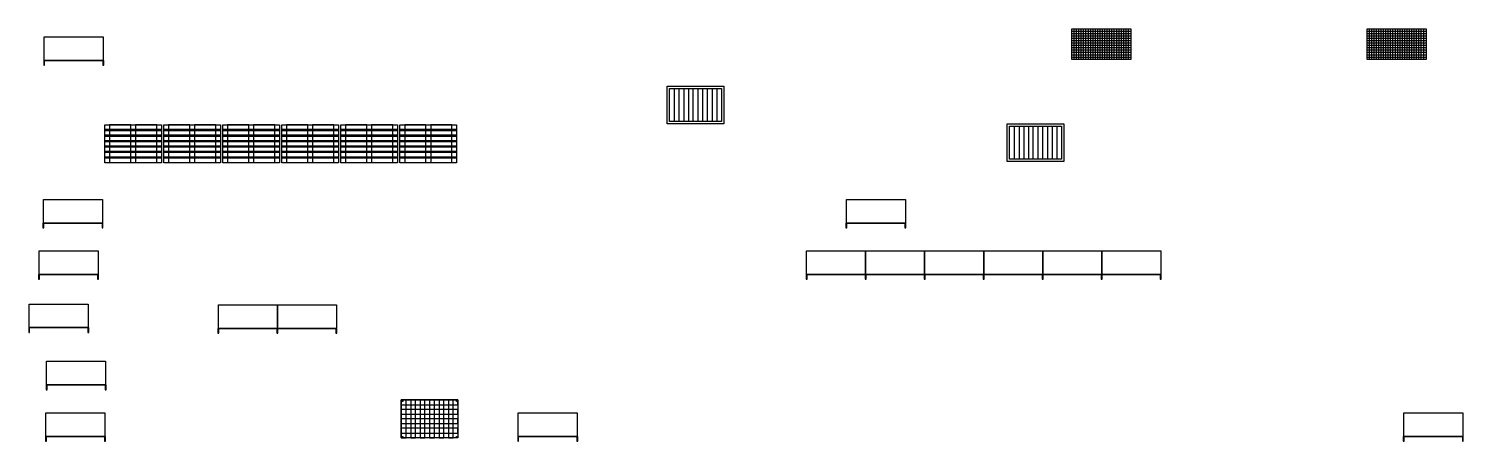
# Model space of a CAD drawing. Extents: x -150237 to 313168, y -187365 to 36962.
# Drawn here: x -147889 to -117515, y -63536 to -54802 of the extents above; entities that cross this region are included whole.
import ezdxf

# ---------------------------------------------------------------- set-up
doc = ezdxf.new("R2010")
doc.units = 0
doc.header["$LTSCALE"] = 50
doc.layers.add('оборудованиеOLD', color=90, linetype='CONTINUOUS')

msp = doc.modelspace()

# ---------------------------------------------------------------- linework, layer by layer
at = {"layer": 'оборудованиеOLD', "color": 6}
for p, q in [((-125804.3, -54852.4), (-124554.3, -54852.4)), ((-125804.3, -54902.4), (-124554.3, -54902.4)), ((-125804.3, -54952.4), (-124554.3, -54952.4)), ((-125754.3, -55452.4), (-125754.3, -54802.4)), ((-125704.3, -55452.4), (-125704.3, -54802.4)), ((-125654.3, -55452.4), (-125654.3, -54802.4)), ((-125604.3, -55452.4), (-125604.3, -54802.4)), ((-125554.3, -55452.4), (-125554.3, -54802.4)), ((-125504.3, -55452.4), (-125504.3, -54802.4)), ((-125454.3, -55452.4), (-125454.3, -54802.4)), ((-125404.3, -55452.4), (-125404.3, -54802.4)), ((-125354.3, -55452.4), (-125354.3, -54802.4)), ((-125304.3, -55452.4), (-125304.3, -54802.4)), ((-125254.3, -55452.4), (-125254.3, -54802.4)), ((-125204.3, -55452.4), (-125204.3, -54802.4)), ((-125154.3, -55452.4), (-125154.3, -54802.4)), ((-125104.3, -55452.4), (-125104.3, -54802.4)), ((-125054.3, -55452.4), (-125054.3, -54802.4)), ((-125004.3, -55452.4), (-125004.3, -54802.4)), ((-124954.3, -55452.4), (-124954.3, -54802.4)), ((-124904.3, -55452.4), (-124904.3, -54802.4)), ((-124854.3, -55452.4), (-124854.3, -54802.4)), ((-124804.3, -55452.4), (-124804.3, -54802.4)), ((-124754.3, -55452.4), (-124754.3, -54802.4)), ((-124704.3, -55452.4), (-124704.3, -54802.4)), ((-124654.3, -55452.4), (-124654.3, -54802.4)), ((-124604.3, -55452.4), (-124604.3, -54802.4)), ((-119554.3, -54852.4), (-118304.3, -54852.4)), ((-119554.3, -54902.4), (-118304.3, -54902.4)), ((-119554.3, -54952.4), (-118304.3, -54952.4)), ((-119504.3, -55452.4), (-119504.3, -54802.4)), ((-119454.3, -55452.4), (-119454.3, -54802.4)), ((-119404.3, -55452.4), (-119404.3, -54802.4)), ((-119354.3, -55452.4), (-119354.3, -54802.4)), ((-119304.3, -55452.4), (-119304.3, -54802.4)), ((-119254.3, -55452.4), (-119254.3, -54802.4)), ((-119204.3, -55452.4), (-119204.3, -54802.4)), ((-119154.3, -55452.4), (-119154.3, -54802.4)), ((-119104.3, -55452.4), (-119104.3, -54802.4)), ((-119054.3, -55452.4), (-119054.3, -54802.4)), ((-119004.3, -55452.4), (-119004.3, -54802.4)), ((-118954.3, -55452.4), (-118954.3, -54802.4)), ((-118904.3, -55452.4), (-118904.3, -54802.4)), ((-118854.3, -55452.4), (-118854.3, -54802.4)), ((-118804.3, -55452.4), (-118804.3, -54802.4)), ((-118754.3, -55452.4), (-118754.3, -54802.4)), ((-118704.3, -55452.4), (-118704.3, -54802.4)), ((-118654.3, -55452.4), (-118654.3, -54802.4)), ((-118604.3, -55452.4), (-118604.3, -54802.4)), ((-118554.3, -55452.4), (-118554.3, -54802.4)), ((-118504.3, -55452.4), (-118504.3, -54802.4)), ((-118454.3, -55452.4), (-118454.3, -54802.4)), ((-118404.3, -55452.4), (-118404.3, -54802.4)), ((-118354.3, -55452.4), (-118354.3, -54802.4)), ((-125804.3, -55002.4), (-124554.3, -55002.4)), ((-125804.3, -55052.4), (-124554.3, -55052.4)), ((-125804.3, -55102.4), (-124554.3, -55102.4)), ((-125804.3, -55152.4), (-124554.3, -55152.4)), ((-125804.3, -55202.4), (-124554.3, -55202.4)), ((-125804.3, -55252.4), (-124554.3, -55252.4)), ((-119554.3, -55002.4), (-118304.3, -55002.4)), ((-119554.3, -55052.4), (-118304.3, -55052.4)), ((-119554.3, -55102.4), (-118304.3, -55102.4)), ((-119554.3, -55152.4), (-118304.3, -55152.4)), ((-119554.3, -55202.4), (-118304.3, -55202.4)), ((-119554.3, -55252.4), (-118304.3, -55252.4)), ((-125804.3, -55302.4), (-124554.3, -55302.4)), ((-125804.3, -55352.4), (-124554.3, -55352.4)), ((-125804.3, -55402.4), (-124554.3, -55402.4)), ((-119554.3, -55302.4), (-118304.3, -55302.4)), ((-119554.3, -55352.4), (-118304.3, -55352.4)), ((-119554.3, -55402.4), (-118304.3, -55402.4))]:
    msp.add_line(p, q, dxfattribs=at)
at = {"layer": 'оборудованиеOLD', "color": 104}
for p, q in [((-134371.7, -56816.4), (-134371.7, -56016.4)), ((-134371.7, -56016.4), (-133171.7, -56016.4)), ((-134321.7, -56766.4), (-134321.7, -56066.4)), ((-134321.7, -56066.4), (-133221.7, -56066.4)), ((-134221.7, -56066.4), (-134221.7, -56766.4)), ((-134121.7, -56066.4), (-134121.7, -56766.4)), ((-134021.7, -56066.4), (-134021.7, -56766.4)), ((-133921.7, -56066.4), (-133921.7, -56766.4)), ((-133821.7, -56766.4), (-133821.7, -56066.4)), ((-133721.7, -56066.4), (-133721.7, -56766.4)), ((-133621.7, -56066.4), (-133621.7, -56766.4)), ((-133521.7, -56066.4), (-133521.7, -56766.4)), ((-133421.7, -56066.4), (-133421.7, -56766.4)), ((-133321.7, -56066.4), (-133321.7, -56766.4)), ((-133221.7, -56066.4), (-133221.7, -56766.4)), ((-133171.7, -56016.4), (-133171.7, -56816.4)), ((-133221.7, -56766.4), (-134321.7, -56766.4)), ((-133171.7, -56816.4), (-134371.7, -56816.4)), ((-127171.7, -57616.4), (-127171.7, -56816.4)), ((-127171.7, -56816.4), (-125971.7, -56816.4)), ((-127121.7, -57566.4), (-127121.7, -56866.4)), ((-127121.7, -56866.4), (-126021.7, -56866.4)), ((-127021.7, -56866.4), (-127021.7, -57566.4)), ((-126921.7, -56866.4), (-126921.7, -57566.4)), ((-126821.7, -56866.4), (-126821.7, -57566.4)), ((-126721.7, -56866.4), (-126721.7, -57566.4)), ((-126621.7, -57566.4), (-126621.7, -56866.4)), ((-126521.7, -56866.4), (-126521.7, -57566.4)), ((-126421.7, -56866.4), (-126421.7, -57566.4)), ((-126321.7, -56866.4), (-126321.7, -57566.4)), ((-126221.7, -56866.4), (-126221.7, -57566.4)), ((-126121.7, -56866.4), (-126121.7, -57566.4)), ((-126021.7, -56866.4), (-126021.7, -57566.4)), ((-125971.7, -56816.4), (-125971.7, -57616.4)), ((-125971.7, -57616.4), (-127171.7, -57616.4)), ((-126021.7, -57566.4), (-127121.7, -57566.4))]:
    msp.add_line(p, q, dxfattribs=at)
at = {"layer": 'оборудованиеOLD', "color": 3}
for points in [[(-147561.1, -55474.6), (-147561.1, -54974.6), (-146311.1, -54974.6), (-146311.1, -55474.6), (-147561.1, -55474.6), (-147571.1, -55474.6), (-147571.1, -55574.6), (-147551.1, -55574.6), (-147551.1, -55474.6), (-146321.1, -55474.6), (-146321.1, -55574.6), (-146301.1, -55574.6), (-146301.1, -55474.6), (-146311.1, -55474.6)], [(-147576.5, -58917.6), (-147576.5, -58417.6), (-146326.5, -58417.6), (-146326.5, -58917.6), (-147576.5, -58917.6), (-147586.5, -58917.6), (-147586.5, -59017.6), (-147566.5, -59017.6), (-147566.5, -58917.6), (-146336.5, -58917.6), (-146336.5, -59017.6), (-146316.5, -59017.6), (-146316.5, -58917.6), (-146326.5, -58917.6)], [(-130577.1, -58917.6), (-130577.1, -58417.6), (-129327.1, -58417.6), (-129327.1, -58917.6), (-130577.1, -58917.6), (-130587.1, -58917.6), (-130587.1, -59017.6), (-130567.1, -59017.6), (-130567.1, -58917.6), (-129337.1, -58917.6), (-129337.1, -59017.6), (-129317.1, -59017.6), (-129317.1, -58917.6), (-129327.1, -58917.6)], [(-147670.1, -60005.5), (-147670.1, -59505.5), (-146420.1, -59505.5), (-146420.1, -60005.5), (-147670.1, -60005.5), (-147680.1, -60005.5), (-147680.1, -60105.5), (-147660.1, -60105.5), (-147660.1, -60005.5), (-146430.1, -60005.5), (-146430.1, -60105.5), (-146410.1, -60105.5), (-146410.1, -60005.5), (-146420.1, -60005.5)], [(-131420.1, -60005.5), (-131420.1, -59505.5), (-130170.1, -59505.5), (-130170.1, -60005.5), (-131420.1, -60005.5), (-131430.1, -60005.5), (-131430.1, -60105.5), (-131410.1, -60105.5), (-131410.1, -60005.5), (-130180.1, -60005.5), (-130180.1, -60105.5), (-130160.1, -60105.5), (-130160.1, -60005.5), (-130170.1, -60005.5)], [(-130170.1, -60005.5), (-130170.1, -59505.5), (-128920.1, -59505.5), (-128920.1, -60005.5), (-130170.1, -60005.5), (-130180.1, -60005.5), (-130180.1, -60105.5), (-130160.1, -60105.5), (-130160.1, -60005.5), (-128930.1, -60005.5), (-128930.1, -60105.5), (-128910.1, -60105.5), (-128910.1, -60005.5), (-128920.1, -60005.5)], [(-128920.1, -60005.5), (-128920.1, -59505.5), (-127670.1, -59505.5), (-127670.1, -60005.5), (-128920.1, -60005.5), (-128930.1, -60005.5), (-128930.1, -60105.5), (-128910.1, -60105.5), (-128910.1, -60005.5), (-127680.1, -60005.5), (-127680.1, -60105.5), (-127660.1, -60105.5), (-127660.1, -60005.5), (-127670.1, -60005.5)], [(-127670.1, -60005.5), (-127670.1, -59505.5), (-126420.1, -59505.5), (-126420.1, -60005.5), (-127670.1, -60005.5), (-127680.1, -60005.5), (-127680.1, -60105.5), (-127660.1, -60105.5), (-127660.1, -60005.5), (-126430.1, -60005.5), (-126430.1, -60105.5), (-126410.1, -60105.5), (-126410.1, -60005.5), (-126420.1, -60005.5)], [(-126420.1, -60005.5), (-126420.1, -59505.5), (-125170.1, -59505.5), (-125170.1, -60005.5), (-126420.1, -60005.5), (-126430.1, -60005.5), (-126430.1, -60105.5), (-126410.1, -60105.5), (-126410.1, -60005.5), (-125180.1, -60005.5), (-125180.1, -60105.5), (-125160.1, -60105.5), (-125160.1, -60005.5), (-125170.1, -60005.5)], [(-125170.1, -60005.5), (-125170.1, -59505.5), (-123920.1, -59505.5), (-123920.1, -60005.5), (-125170.1, -60005.5), (-125180.1, -60005.5), (-125180.1, -60105.5), (-125160.1, -60105.5), (-125160.1, -60005.5), (-123930.1, -60005.5), (-123930.1, -60105.5), (-123910.1, -60105.5), (-123910.1, -60005.5), (-123920.1, -60005.5)], [(-147879.1, -61130.9), (-147879.1, -60630.9), (-146629.1, -60630.9), (-146629.1, -61130.9), (-147879.1, -61130.9), (-147889.1, -61130.9), (-147889.1, -61230.9), (-147869.1, -61230.9), (-147869.1, -61130.9), (-146639.1, -61130.9), (-146639.1, -61230.9), (-146619.1, -61230.9), (-146619.1, -61130.9), (-146629.1, -61130.9)], [(-143873.5, -61149.7), (-143873.5, -60649.7), (-142623.5, -60649.7), (-142623.5, -61149.7), (-143873.5, -61149.7), (-143883.5, -61149.7), (-143883.5, -61249.7), (-143863.5, -61249.7), (-143863.5, -61149.7), (-142633.5, -61149.7), (-142633.5, -61249.7), (-142613.5, -61249.7), (-142613.5, -61149.7), (-142623.5, -61149.7)], [(-142623.5, -61149.7), (-142623.5, -60649.7), (-141373.5, -60649.7), (-141373.5, -61149.7), (-142623.5, -61149.7), (-142633.5, -61149.7), (-142633.5, -61249.7), (-142613.5, -61249.7), (-142613.5, -61149.7), (-141383.5, -61149.7), (-141383.5, -61249.7), (-141363.5, -61249.7), (-141363.5, -61149.7), (-141373.5, -61149.7)], [(-147510.2, -62343.6), (-147510.2, -61843.6), (-146260.2, -61843.6), (-146260.2, -62343.6), (-147510.2, -62343.6), (-147520.2, -62343.6), (-147520.2, -62443.6), (-147500.2, -62443.6), (-147500.2, -62343.6), (-146270.2, -62343.6), (-146270.2, -62443.6), (-146250.2, -62443.6), (-146250.2, -62343.6), (-146260.2, -62343.6)], [(-147525.4, -63436.5), (-147525.4, -62936.5), (-146275.4, -62936.5), (-146275.4, -63436.5), (-147525.4, -63436.5), (-147535.4, -63436.5), (-147535.4, -63536.5), (-147515.4, -63536.5), (-147515.4, -63436.5), (-146285.4, -63436.5), (-146285.4, -63536.5), (-146265.4, -63536.5), (-146265.4, -63436.5), (-146275.4, -63436.5)], [(-137525.4, -63436.5), (-137525.4, -62936.5), (-136275.4, -62936.5), (-136275.4, -63436.5), (-137525.4, -63436.5), (-137535.4, -63436.5), (-137535.4, -63536.5), (-137515.4, -63536.5), (-137515.4, -63436.5), (-136285.4, -63436.5), (-136285.4, -63536.5), (-136265.4, -63536.5), (-136265.4, -63436.5), (-136275.4, -63436.5)], [(-118775.4, -63436.5), (-118775.4, -62936.5), (-117525.4, -62936.5), (-117525.4, -63436.5), (-118775.4, -63436.5), (-118785.4, -63436.5), (-118785.4, -63536.5), (-118765.4, -63536.5), (-118765.4, -63436.5), (-117535.4, -63436.5), (-117535.4, -63536.5), (-117515.4, -63536.5), (-117515.4, -63436.5), (-117525.4, -63436.5)]]:
    msp.add_lwpolyline(points, dxfattribs=at)
at = {"layer": 'оборудованиеOLD', "color": 6}
for points in [[(-124554.3, -55452.4), (-125804.3, -55452.4), (-125804.3, -54802.4), (-124554.3, -54802.4)], [(-118304.3, -55452.4), (-119554.3, -55452.4), (-119554.3, -54802.4), (-118304.3, -54802.4)]]:
    msp.add_lwpolyline(points, close=True, dxfattribs=at)
at = {"layer": 'оборудованиеOLD', "color": 30}
for points in [[(-145078.2, -56838.8), (-145078.2, -57638.8), (-146278.2, -57638.8), (-146278.2, -56838.8), (-145078.2, -56838.8), (-145078.2, -56938.8), (-146278.2, -56938.8), (-146278.2, -56958.8), (-145078.2, -56958.8), (-145078.2, -57058.8), (-146278.2, -57058.8), (-146278.2, -57073.8), (-145078.2, -57073.8), (-145078.2, -57173.8), (-146278.2, -57173.8), (-146278.2, -57188.8), (-145078.2, -57188.8), (-145078.2, -57288.8), (-146278.2, -57288.8), (-146278.2, -57303.8), (-145078.2, -57303.8), (-145078.2, -57403.8), (-146278.2, -57403.8), (-146278.2, -57418.8), (-145078.2, -57418.8), (-145078.2, -57518.8), (-146278.2, -57518.8), (-146278.2, -57538.8), (-145078.2, -57538.8), (-145078.2, -57638.8), (-145178.2, -57638.8), (-145178.2, -56838.8), (-145628.2, -56838.8), (-145628.2, -57638.8), (-145728.2, -57638.8), (-145728.2, -56838.8), (-146178.2, -56838.8), (-146178.2, -57638.8)], [(-143828.2, -56838.8), (-143828.2, -57638.8), (-145028.2, -57638.8), (-145028.2, -56838.8), (-143828.2, -56838.8), (-143828.2, -56938.8), (-145028.2, -56938.8), (-145028.2, -56958.8), (-143828.2, -56958.8), (-143828.2, -57058.8), (-145028.2, -57058.8), (-145028.2, -57073.8), (-143828.2, -57073.8), (-143828.2, -57173.8), (-145028.2, -57173.8), (-145028.2, -57188.8), (-143828.2, -57188.8), (-143828.2, -57288.8), (-145028.2, -57288.8), (-145028.2, -57303.8), (-143828.2, -57303.8), (-143828.2, -57403.8), (-145028.2, -57403.8), (-145028.2, -57418.8), (-143828.2, -57418.8), (-143828.2, -57518.8), (-145028.2, -57518.8), (-145028.2, -57538.8), (-143828.2, -57538.8), (-143828.2, -57638.8), (-143928.2, -57638.8), (-143928.2, -56838.8), (-144378.2, -56838.8), (-144378.2, -57638.8), (-144478.2, -57638.8), (-144478.2, -56838.8), (-144928.2, -56838.8), (-144928.2, -57638.8)], [(-142578.2, -56838.8), (-142578.2, -57638.8), (-143778.2, -57638.8), (-143778.2, -56838.8), (-142578.2, -56838.8), (-142578.2, -56938.8), (-143778.2, -56938.8), (-143778.2, -56958.8), (-142578.2, -56958.8), (-142578.2, -57058.8), (-143778.2, -57058.8), (-143778.2, -57073.8), (-142578.2, -57073.8), (-142578.2, -57173.8), (-143778.2, -57173.8), (-143778.2, -57188.8), (-142578.2, -57188.8), (-142578.2, -57288.8), (-143778.2, -57288.8), (-143778.2, -57303.8), (-142578.2, -57303.8), (-142578.2, -57403.8), (-143778.2, -57403.8), (-143778.2, -57418.8), (-142578.2, -57418.8), (-142578.2, -57518.8), (-143778.2, -57518.8), (-143778.2, -57538.8), (-142578.2, -57538.8), (-142578.2, -57638.8), (-142678.2, -57638.8), (-142678.2, -56838.8), (-143128.2, -56838.8), (-143128.2, -57638.8), (-143228.2, -57638.8), (-143228.2, -56838.8), (-143678.2, -56838.8), (-143678.2, -57638.8)], [(-141328.2, -56838.8), (-141328.2, -57638.8), (-142528.2, -57638.8), (-142528.2, -56838.8), (-141328.2, -56838.8), (-141328.2, -56938.8), (-142528.2, -56938.8), (-142528.2, -56958.8), (-141328.2, -56958.8), (-141328.2, -57058.8), (-142528.2, -57058.8), (-142528.2, -57073.8), (-141328.2, -57073.8), (-141328.2, -57173.8), (-142528.2, -57173.8), (-142528.2, -57188.8), (-141328.2, -57188.8), (-141328.2, -57288.8), (-142528.2, -57288.8), (-142528.2, -57303.8), (-141328.2, -57303.8), (-141328.2, -57403.8), (-142528.2, -57403.8), (-142528.2, -57418.8), (-141328.2, -57418.8), (-141328.2, -57518.8), (-142528.2, -57518.8), (-142528.2, -57538.8), (-141328.2, -57538.8), (-141328.2, -57638.8), (-141428.2, -57638.8), (-141428.2, -56838.8), (-141878.2, -56838.8), (-141878.2, -57638.8), (-141978.2, -57638.8), (-141978.2, -56838.8), (-142428.2, -56838.8), (-142428.2, -57638.8)], [(-140078.2, -56838.8), (-140078.2, -57638.8), (-141278.2, -57638.8), (-141278.2, -56838.8), (-140078.2, -56838.8), (-140078.2, -56938.8), (-141278.2, -56938.8), (-141278.2, -56958.8), (-140078.2, -56958.8), (-140078.2, -57058.8), (-141278.2, -57058.8), (-141278.2, -57073.8), (-140078.2, -57073.8), (-140078.2, -57173.8), (-141278.2, -57173.8), (-141278.2, -57188.8), (-140078.2, -57188.8), (-140078.2, -57288.8), (-141278.2, -57288.8), (-141278.2, -57303.8), (-140078.2, -57303.8), (-140078.2, -57403.8), (-141278.2, -57403.8), (-141278.2, -57418.8), (-140078.2, -57418.8), (-140078.2, -57518.8), (-141278.2, -57518.8), (-141278.2, -57538.8), (-140078.2, -57538.8), (-140078.2, -57638.8), (-140178.2, -57638.8), (-140178.2, -56838.8), (-140628.2, -56838.8), (-140628.2, -57638.8), (-140728.2, -57638.8), (-140728.2, -56838.8), (-141178.2, -56838.8), (-141178.2, -57638.8)], [(-138828.2, -56838.8), (-138828.2, -57638.8), (-140028.2, -57638.8), (-140028.2, -56838.8), (-138828.2, -56838.8), (-138828.2, -56938.8), (-140028.2, -56938.8), (-140028.2, -56958.8), (-138828.2, -56958.8), (-138828.2, -57058.8), (-140028.2, -57058.8), (-140028.2, -57073.8), (-138828.2, -57073.8), (-138828.2, -57173.8), (-140028.2, -57173.8), (-140028.2, -57188.8), (-138828.2, -57188.8), (-138828.2, -57288.8), (-140028.2, -57288.8), (-140028.2, -57303.8), (-138828.2, -57303.8), (-138828.2, -57403.8), (-140028.2, -57403.8), (-140028.2, -57418.8), (-138828.2, -57418.8), (-138828.2, -57518.8), (-140028.2, -57518.8), (-140028.2, -57538.8), (-138828.2, -57538.8), (-138828.2, -57638.8), (-138928.2, -57638.8), (-138928.2, -56838.8), (-139378.2, -56838.8), (-139378.2, -57638.8), (-139478.2, -57638.8), (-139478.2, -56838.8), (-139928.2, -56838.8), (-139928.2, -57638.8)]]:
    msp.add_lwpolyline(points, dxfattribs=at)
at = {"layer": 'оборудованиеOLD', "color": 252}
msp.add_lwpolyline([(-138800.4, -63461.5), (-140000.4, -63461.5), (-140000.4, -63361.5), (-138800.4, -63361.5), (-138800.4, -63261.5), (-140000.4, -63261.5), (-140000.4, -63161.5), (-138800.4, -63161.5), (-138800.4, -63061.5), (-140000.4, -63061.5), (-140000.4, -62961.5), (-138800.4, -62961.5), (-138800.4, -62861.5), (-140000.4, -62861.5), (-140000.4, -62761.5), (-138800.4, -62761.5), (-138800.4, -62661.5), (-140000.4, -62661.5), (-140000.4, -63461.5), (-139900.4, -63461.5), (-139900.4, -62661.5), (-139800.4, -62661.5), (-139800.4, -63461.5), (-139700.4, -63461.5), (-139700.4, -62661.5), (-139600.4, -62661.5), (-139600.4, -63461.5), (-139500.4, -63461.5), (-139500.4, -62661.5), (-139400.4, -62661.5), (-139400.4, -63461.5), (-139300.4, -63461.5), (-139300.4, -62661.5), (-139200.4, -62661.5), (-139200.4, -63461.5), (-139100.4, -63461.5), (-139100.4, -62661.5), (-139000.4, -62661.5), (-139000.4, -63461.5), (-138900.4, -63461.5), (-138900.4, -62661.5), (-138800.4, -62661.5), (-138800.4, -63461.5), (-138830.4, -63461.5), (-138830.4, -63431.5), (-138800.4, -63431.5), (-138800.4, -63461.5), (-140000.4, -63461.5), (-140000.4, -63431.5), (-139970.4, -63431.5), (-139970.4, -63461.5), (-140000.4, -63461.5), (-140000.4, -62661.5), (-139970.4, -62661.5), (-139970.4, -62691.5), (-140000.4, -62691.5), (-140000.4, -62661.5), (-138800.4, -62661.5), (-138800.4, -62691.5), (-138830.4, -62691.5), (-138830.4, -62661.5), (-138800.4, -62661.5), (-138800.4, -63461.5)], dxfattribs=at)

doc.saveas('drawing.dxf')
